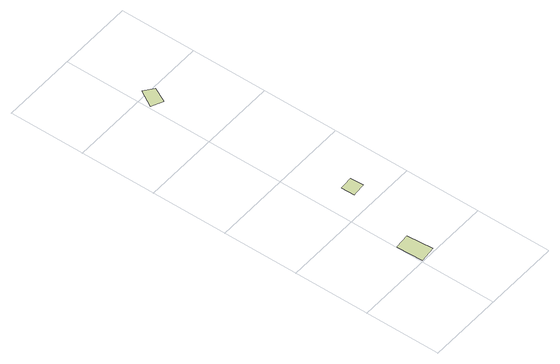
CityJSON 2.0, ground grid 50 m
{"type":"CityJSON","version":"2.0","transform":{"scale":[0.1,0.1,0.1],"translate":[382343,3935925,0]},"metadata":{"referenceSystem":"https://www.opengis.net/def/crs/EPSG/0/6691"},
"CityObjects":{
"landuse1":{"type":"LandUse","attributes":{"大字・町コード":"24","町・丁目コード":"2","13_区市町村コード_大字・町コード_町・丁目コード":"13111024002","区市町村名称":"大田区","町丁目名称":"多摩川二丁目","areaInSquareMeter":182.49,"prefecture":"13","city":"13111","surveyYear":2016},"geometry":[{"type":"MultiSurface","lod":"1","boundaries":[[[0,1,2,3,4]]]}]},
"landuse2":{"type":"LandUse","attributes":{"大字・町コード":"24","町・丁目コード":"1","13_区市町村コード_大字・町コード_町・丁目コード":"13111024001","区市町村名称":"大田区","町丁目名称":"多摩川一丁目","areaInSquareMeter":80.5,"prefecture":"13","city":"13111","surveyYear":2016},"geometry":[{"type":"MultiSurface","lod":"1","boundaries":[[[5,6,7,8,9,10]]]}]},
"landuse3":{"type":"LandUse","attributes":{"大字・町コード":"24","町・丁目コード":"1","13_区市町村コード_大字・町コード_町・丁目コード":"13111024001","区市町村名称":"大田区","町丁目名称":"多摩川一丁目","areaInSquareMeter":98.07,"prefecture":"13","city":"13111","surveyYear":2016},"geometry":[{"type":"MultiSurface","lod":"1","boundaries":[[[11,12,13,14]]]}]}
},
"vertices":[
[107,191,0],[5,183,0],[5,179,0],[11,10,0],[119,19,0],
[263,710,0],[203,707,0],[172,705,0],[176,615,0],[189,617,0],[267,623,0],
[81,2036,0],[16,1926,0],[94,1889,0],[143,1988,0]
]}
